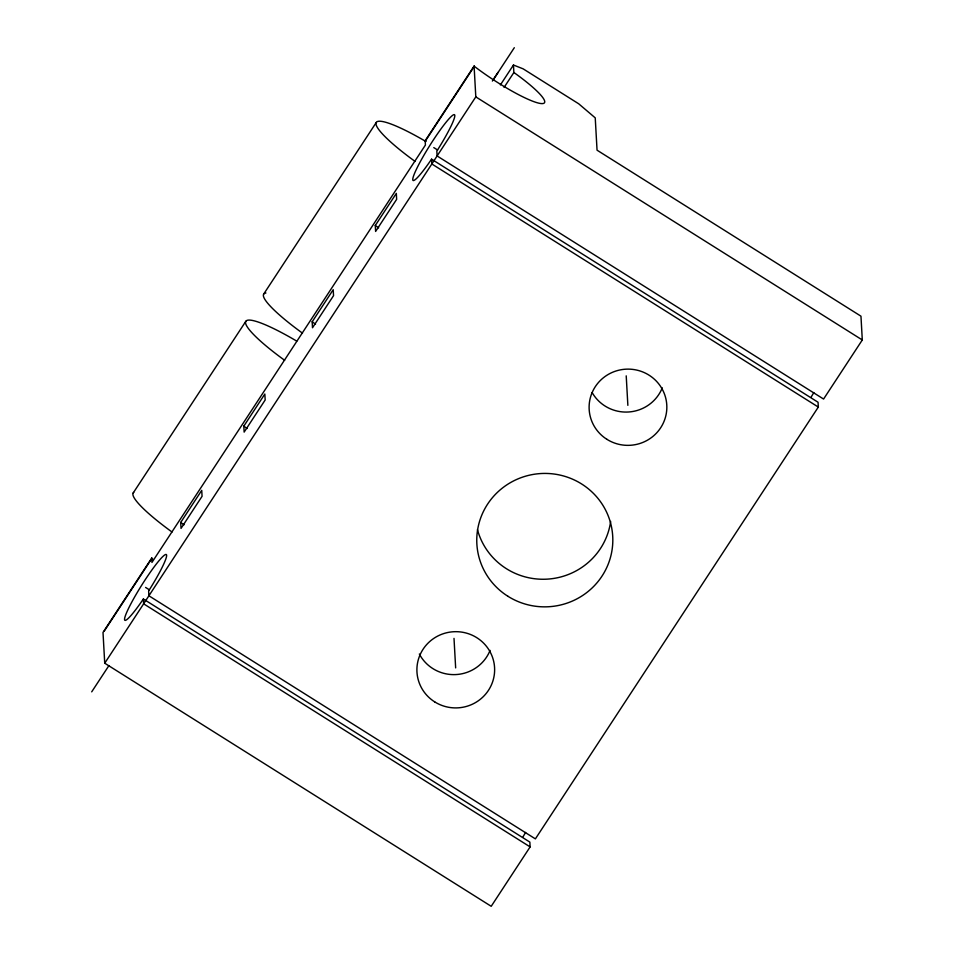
<?xml version="1.0" encoding="UTF-8"?>
<svg xmlns="http://www.w3.org/2000/svg" width="954" height="954" viewBox="0 0 954 954"><rect width="100%" height="100%" fill="white"/><g stroke="black" fill="none" stroke-linecap="round" stroke-linejoin="round"><path stroke-width="1.43" d="M152.628 558.853L151.71 558.09L103.008 632.419L104.725 663.209L491.215 906.3L530.126 846.902L529.852 842.096L143.374 599.005L141.144 602.224A38.875 4.472 -57.8 0 1 124.569 619.73L124.604 618.586A38.875 4.472 -57.8 0 1 145.461 579.352A38.875 4.472 -57.8 0 1 166.533 554.846A38.875 4.472 -57.8 0 1 149.349 589.81L148.633 590.943L148.896 595.785L535.385 838.876L818.317 407.072L818.055 402.254L431.566 159.175L429.336 162.395A38.875 4.472 -57.8 0 1 412.76 179.901L412.808 178.756A38.875 4.472 -57.8 0 1 433.653 139.522A38.875 4.472 -57.8 0 1 454.724 115.017A38.875 4.472 -57.8 0 1 437.54 149.981L436.825 151.114L437.099 155.955L823.576 399.046L862.297 339.97L860.961 316.179L597.049 150.183L595.236 117.867L578.684 103.783L523.126 68.843L513.455 65.015L500.409 84.906M133.178 493.003L245.834 321.307A74.4 11.794 33.3 0 1 296.742 341.127M263.65 294.142L376.293 122.446M151.71 558.09L151.948 562.419L425.412 145.056L425.174 140.739L474.09 66.088L475.009 66.852A55.392 8.789 33.2 0 0 539.976 103.402A55.392 8.789 33.2 0 0 515.685 73.792L513.872 72.516L513.455 65.015M104.046 631.405L151.936 558.317M426.104 141.502L425.412 140.965L474.317 66.315M180.7 522.458L201.735 490.356L202.069 496.307L181.033 528.409L180.7 522.458L184.039 524.807M243.807 426.152L264.842 394.05L265.176 399.988L244.141 432.102L243.807 426.152L247.146 428.501M312.173 321.808L333.208 289.706L333.542 295.657L312.507 327.759L312.173 321.808L315.512 324.157M375.28 225.49L396.327 193.388L396.649 199.338L375.614 231.44L375.28 225.49L378.619 227.839M104.725 663.209L475.807 96.879L474.09 66.088M91.703 691.841L108.851 665.713M493.123 80.005L514.313 47.7M492.371 81.066L498.083 72.349M504.082 87.434L513.872 72.516M475.807 96.879L862.297 339.97M433.772 147.596L437.552 149.969M818.317 407.072L431.84 163.981L431.566 159.175M145.58 587.425L149.361 589.799M530.126 846.902L143.637 603.822L143.374 599.005M626.218 375.852L627.863 405.343M454.009 638.393L455.654 667.895M284.65 360.302A74.4 11.794 33.3 0 1 245.834 321.307M172.006 531.998A74.4 11.794 33.3 0 1 133.703 492.455M415.109 161.441A74.4 11.794 33.3 0 1 376.198 122.613A74.4 11.794 33.3 0 1 425.281 141.144M302.466 333.137A74.4 11.794 33.3 0 1 265.927 292.997M662.279 387.849A38.875 38.124 -3.2 0 1 628.686 411.985A38.875 38.124 -3.2 0 1 592.148 392.571M490.07 650.401A38.875 38.124 -3.2 0 1 455.845 674.573A38.875 38.124 -3.2 0 1 419.343 654.015M811.258 396.888A38.875 4.472 -57.8 0 1 813.822 392.607M523.066 836.718A38.875 4.472 -57.8 0 1 525.618 832.437M610.655 521.409A68.032 66.708 -3.2 0 1 547.393 579.126A68.032 66.708 -3.2 0 1 477.465 529.661M606.935 439.341A38.875 38.124 -3.2 0 0 666.798 408.992A38.875 38.124 -3.2 0 0 610.178 373.384A38.875 38.124 -3.2 0 0 606.935 439.341M434.726 701.894A38.875 38.124 -3.2 0 0 494.589 671.544A38.875 38.124 -3.2 0 0 437.969 635.936A38.875 38.124 -3.2 0 0 434.726 701.894M507.981 596.322A68.032 66.708 -3.2 0 0 612.742 543.208A68.032 66.708 -3.2 0 0 513.657 480.888A68.032 66.708 -3.2 0 0 507.981 596.322"/></g></svg>
